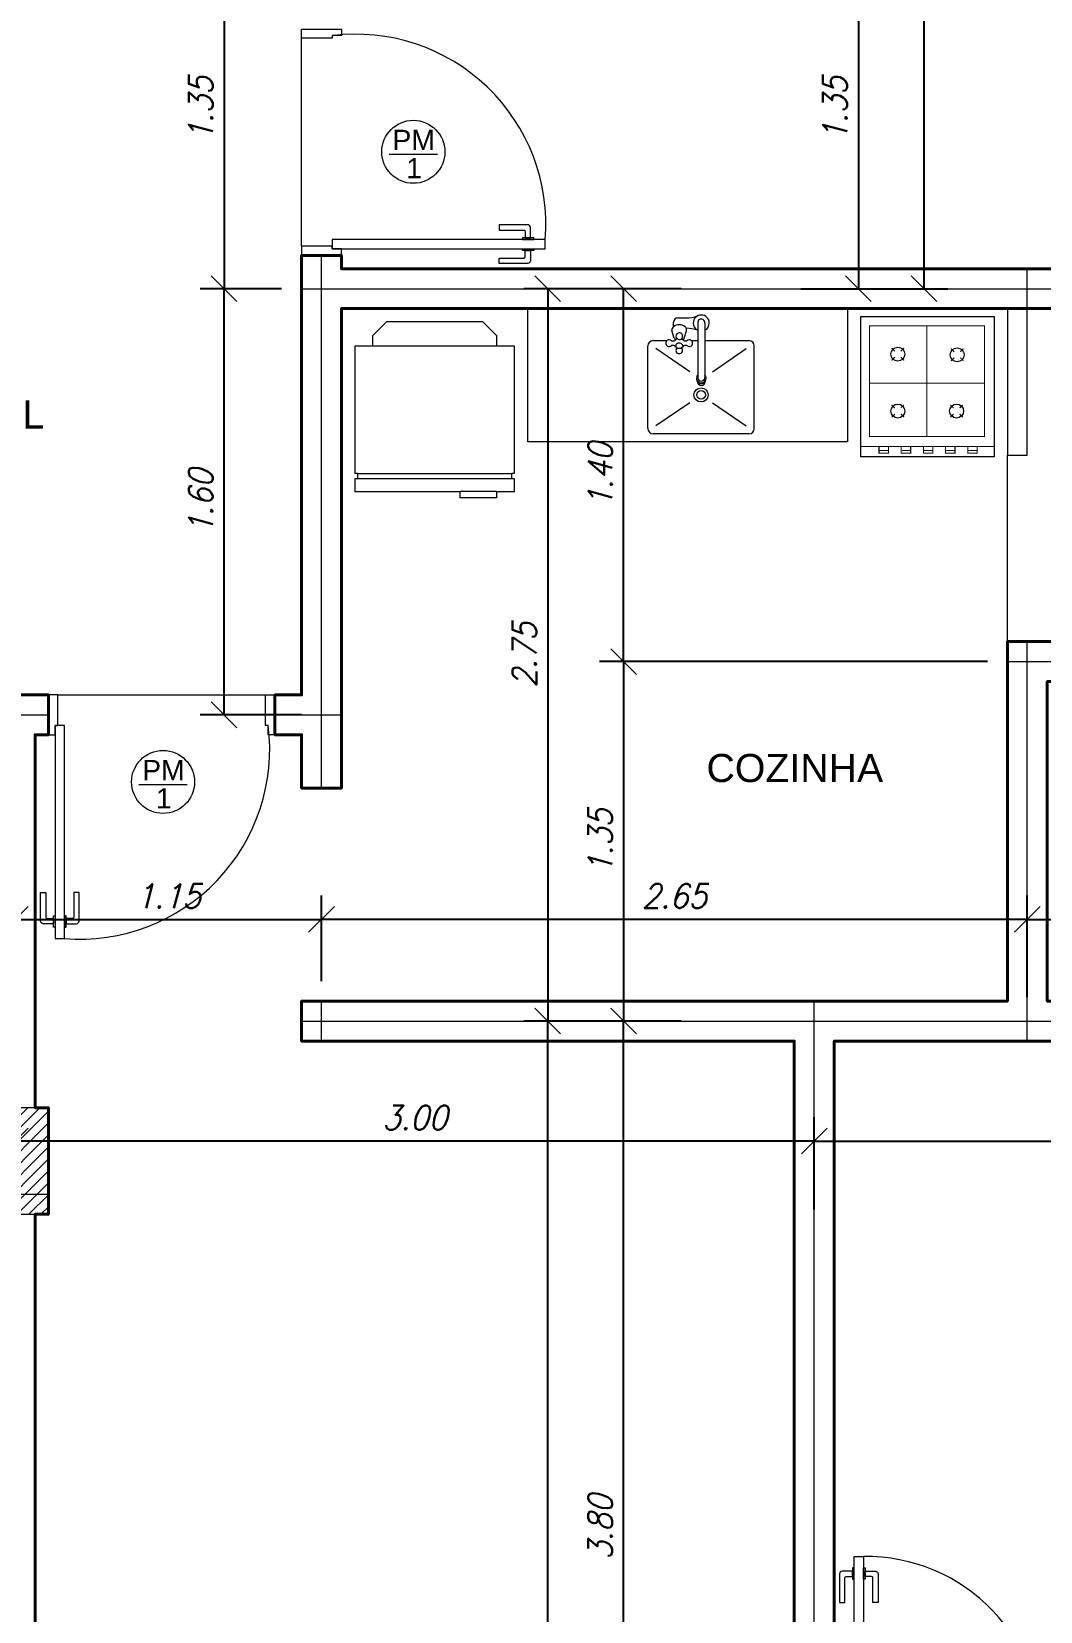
# Model space of a CAD drawing. Header units: millimetres. Extents: x 1865 to 2133, y 1062 to 1142.
# Drawn here: x 1979.19 to 1982.98, y 1075.56 to 1081.49 of the extents above; entities that cross this region are included whole.
import ezdxf

# ---------------------------------------------------------------- set-up
doc = ezdxf.new("R2010")
doc.units = ezdxf.units.MM
doc.header["$PDMODE"] = 35
doc.linetypes.add('CONTINU', pattern=[0])
for name, color, linetype, lineweight in [('COMPLEMENTO', 7, 'Continuous', 9), ('Cota', 7, 'Continuous', 9), ('Eixo', 1, 'Continuous', 9), ('ESQ_INTER', 250, 'Continuous', 9), ('ESQUADRIAS', 250, 'Continuous', 9), ('L_DECA', 7, 'Continuous', 13), ('PILAR', 7, 'Continuous', 5), ('Plarga', 7, 'Continuous', 40), ('texto', 7, 'Continuous', 13)]:
    doc.layers.add(name, color=color, linetype=linetype, lineweight=lineweight)
doc.styles.add('arial', font='arial.ttf')
doc.styles.add('romans15', font='romans.shx', dxfattribs={"width": 0.9, "oblique": 15})
doc.dimstyles.new('COTA_50', dxfattribs={"dimscale": 0.5, "dimtxt": 0.181, "dimasz": 0.193, "dimexe": 0.18, "dimexo": 0.15, "dimgap": 0.085, "dimtad": 1, "dimzin": 4, "dimdsep": 46, "dimtxsty": 'romans15', "dimblk1": 'OBLIQUE', "dimblk2": 'OBLIQUE', "dimsah": 1, "dimcen": 0.09, "dimclrd": 256, "dimclre": 256, "dimclrt": 256, "dimadec": 0, "dimazin": 0, "dimtfac": 1, "dimtmove": 2, "dimatfit": 3, "dimldrblk": 'NONE', "dimfxl": 1, "dimtolj": 1, "dimtzin": 1, "dimarcsym": 0})

# ---------------------------------------------------------------- blocks, each defined once
blk = doc.blocks.new('_OBLIQUE')
at = {"color": 0, "linetype": 'ByBlock'}
blk.add_line((-0.5, -0.5), (0.5, 0.5), dxfattribs=at)
blk = doc.blocks.new('*D226')
at = {"layer": 'Cota', "lineweight": -2, "transparency": 16777216}
for p, q in [((1981.6308, 1077.7793), (1981.3251, 1077.7793)), ((1981.4151, 1073.9793), (1981.4151, 1077.7793)), ((1981.6308, 1073.9793), (1981.3251, 1073.9793))]:
    blk.add_line(p, q, dxfattribs=at)
at = {"layer": 'Defpoints', "color": 0, "transparency": 16777216}
for p in [(1981.4151, 1077.7793), (1981.7058, 1077.7793), (1981.7058, 1073.9793)]:
    blk.add_point(p, dxfattribs=at)
at = {"layer": 'Cota', "lineweight": -2, "transparency": 16777216, "xscale": 0.0965, "yscale": 0.0965, "zscale": 0.0965}
for p, rotation in [((1981.4151, 1077.7793), 90), ((1981.4151, 1073.9793), 270)]:
    blk.add_blockref('_OBLIQUE', p, dxfattribs=dict(at, rotation=rotation))
at = {"layer": 'Cota', "transparency": 16777216, "insert": (1981.3274, 1075.8793), "char_height": 0.0905, "attachment_point": 5, "rotation": 90, "style": 'romans15'}
blk.add_mtext('\\A1;3.80', dxfattribs=at)
blk = doc.blocks.new('_None')
blk = doc.blocks.new('*D227')
at = {"layer": 'Cota', "lineweight": -2, "transparency": 16777216}
for p, q in [((1981.3462, 1077.7793), (1981.0405, 1077.7793)), ((1981.1305, 1072.2793), (1981.1305, 1077.7793)), ((1981.6308, 1072.2793), (1981.0405, 1072.2793))]:
    blk.add_line(p, q, dxfattribs=at)
at = {"layer": 'Defpoints', "color": 0, "transparency": 16777216}
for p in [(1981.1305, 1077.7793), (1981.4212, 1077.7793), (1981.7058, 1072.2793)]:
    blk.add_point(p, dxfattribs=at)
at = {"layer": 'Cota', "lineweight": -2, "transparency": 16777216, "xscale": 0.0965, "yscale": 0.0965, "zscale": 0.0965}
for p, rotation in [((1981.1305, 1077.7793), 90), ((1981.1305, 1072.2793), 270)]:
    blk.add_blockref('_OBLIQUE', p, dxfattribs=dict(at, rotation=rotation))
at = {"layer": 'Cota', "transparency": 16777216, "insert": (1981.0427, 1075.0293), "char_height": 0.0905, "attachment_point": 5, "rotation": 90, "style": 'romans15'}
blk.add_mtext('\\A1;5.50', dxfattribs=at)
blk = doc.blocks.new('*D228')
at = {"layer": 'Cota', "lineweight": -2, "transparency": 16777216}
for p, q in [((1981.6308, 1080.5293), (1981.0405, 1080.5293)), ((1981.1305, 1080.5293), (1981.1305, 1077.7793)), ((1981.3462, 1077.7793), (1981.0405, 1077.7793))]:
    blk.add_line(p, q, dxfattribs=at)
at = {"layer": 'Defpoints', "color": 0, "transparency": 16777216}
for p in [(1981.7058, 1080.5293), (1981.1305, 1077.7793), (1981.4212, 1077.7793)]:
    blk.add_point(p, dxfattribs=at)
at = {"layer": 'Cota', "lineweight": -2, "transparency": 16777216, "xscale": 0.0965, "yscale": 0.0965, "zscale": 0.0965}
for p, rotation in [((1981.1305, 1080.5293), 90), ((1981.1305, 1077.7793), 270)]:
    blk.add_blockref('_OBLIQUE', p, dxfattribs=dict(at, rotation=rotation))
at = {"layer": 'Cota', "transparency": 16777216, "insert": (1981.0427, 1079.1543), "char_height": 0.0905, "attachment_point": 5, "rotation": 90, "style": 'romans15'}
blk.add_mtext('\\A1;2.75', dxfattribs=at)
blk = doc.blocks.new('*D229')
at = {"layer": 'Cota', "lineweight": -2, "transparency": 16777216}
for p, q in [((1982.7808, 1079.1293), (1981.3251, 1079.1293)), ((1981.4151, 1079.1293), (1981.4151, 1077.7793)), ((1981.6308, 1077.7793), (1981.3251, 1077.7793))]:
    blk.add_line(p, q, dxfattribs=at)
at = {"layer": 'Defpoints', "color": 0, "transparency": 16777216}
for p in [(1982.8558, 1079.1293), (1981.4151, 1077.7793), (1981.7058, 1077.7793)]:
    blk.add_point(p, dxfattribs=at)
at = {"layer": 'Cota', "lineweight": -2, "transparency": 16777216, "xscale": 0.0965, "yscale": 0.0965, "zscale": 0.0965}
for p, rotation in [((1981.4151, 1079.1293), 90), ((1981.4151, 1077.7793), 270)]:
    blk.add_blockref('_OBLIQUE', p, dxfattribs=dict(at, rotation=rotation))
at = {"layer": 'Cota', "transparency": 16777216, "insert": (1981.3274, 1078.4543), "char_height": 0.0905, "attachment_point": 5, "rotation": 90, "style": 'romans15'}
blk.add_mtext('\\A1;1.35', dxfattribs=at)
blk = doc.blocks.new('*D231')
at = {"layer": 'Cota', "lineweight": -2, "transparency": 16777216}
for p, q in [((1980.4308, 1081.8793), (1982.3864, 1081.8793)), ((1982.2964, 1081.8793), (1982.2964, 1080.5293)), ((1982.0808, 1080.5293), (1982.3864, 1080.5293))]:
    blk.add_line(p, q, dxfattribs=at)
at = {"layer": 'Defpoints', "color": 0, "transparency": 16777216}
for p in [(1980.3558, 1081.8793), (1982.0058, 1080.5293), (1982.2964, 1080.5293)]:
    blk.add_point(p, dxfattribs=at)
at = {"layer": 'Cota', "lineweight": -2, "transparency": 16777216, "xscale": 0.0965, "yscale": 0.0965, "zscale": 0.0965}
for p, rotation in [((1982.2964, 1081.8793), 90), ((1982.2964, 1080.5293), 270)]:
    blk.add_blockref('_OBLIQUE', p, dxfattribs=dict(at, rotation=rotation))
at = {"layer": 'Cota', "transparency": 16777216, "insert": (1982.2087, 1081.2043), "char_height": 0.0905, "attachment_point": 5, "rotation": 90, "style": 'romans15'}
blk.add_mtext('\\A1;1.35', dxfattribs=at)
blk = doc.blocks.new('*D234')
at = {"layer": 'Cota', "lineweight": -2, "transparency": 16777216}
for p, q in [((1982.3714, 1084.6293), (1982.6326, 1084.6293)), ((1982.5426, 1084.6293), (1982.5426, 1080.5293)), ((1982.3714, 1080.5293), (1982.6326, 1080.5293))]:
    blk.add_line(p, q, dxfattribs=at)
at = {"layer": 'Defpoints', "color": 0, "transparency": 16777216}
for p in [(1982.2964, 1084.6293), (1982.2964, 1080.5293), (1982.5426, 1080.5293)]:
    blk.add_point(p, dxfattribs=at)
at = {"layer": 'Cota', "lineweight": -2, "transparency": 16777216, "xscale": 0.0965, "yscale": 0.0965, "zscale": 0.0965}
for p, rotation in [((1982.5426, 1084.6293), 90), ((1982.5426, 1080.5293), 270)]:
    blk.add_blockref('_OBLIQUE', p, dxfattribs=dict(at, rotation=rotation))
at = {"layer": 'Cota', "transparency": 16777216, "insert": (1982.4548, 1082.5793), "char_height": 0.0905, "attachment_point": 5, "rotation": 90, "style": 'romans15'}
blk.add_mtext('\\A1;4.10', dxfattribs=at)
blk = doc.blocks.new('*D248')
at = {"layer": 'Cota', "lineweight": -2, "transparency": 16777216}
for p, q in [((1980.1308, 1080.5293), (1979.8251, 1080.5293)), ((1979.9151, 1078.9293), (1979.9151, 1080.5293)), ((1980.2058, 1078.9293), (1979.8251, 1078.9293))]:
    blk.add_line(p, q, dxfattribs=at)
at = {"layer": 'Defpoints', "color": 0, "transparency": 16777216}
for p in [(1979.9151, 1080.5293), (1980.2058, 1080.5293), (1980.2808, 1078.9293)]:
    blk.add_point(p, dxfattribs=at)
at = {"layer": 'Cota', "lineweight": -2, "transparency": 16777216, "xscale": 0.0965, "yscale": 0.0965, "zscale": 0.0965}
for p, rotation in [((1979.9151, 1080.5293), 90), ((1979.9151, 1078.9293), 270)]:
    blk.add_blockref('_OBLIQUE', p, dxfattribs=dict(at, rotation=rotation))
at = {"layer": 'Cota', "transparency": 16777216, "insert": (1979.8274, 1079.7293), "char_height": 0.0905, "attachment_point": 5, "rotation": 90, "style": 'romans15'}
blk.add_mtext('\\A1;1.60', dxfattribs=at)
blk = doc.blocks.new('*D249')
at = {"layer": 'Cota', "lineweight": -2, "transparency": 16777216}
for p, q in [((1980.2058, 1081.8793), (1979.8251, 1081.8793)), ((1979.9151, 1081.8793), (1979.9151, 1080.5293)), ((1980.1308, 1080.5293), (1979.8251, 1080.5293))]:
    blk.add_line(p, q, dxfattribs=at)
at = {"layer": 'Defpoints', "color": 0, "transparency": 16777216}
for p in [(1980.2808, 1081.8793), (1979.9151, 1080.5293), (1980.2058, 1080.5293)]:
    blk.add_point(p, dxfattribs=at)
at = {"layer": 'Cota', "lineweight": -2, "transparency": 16777216, "xscale": 0.0965, "yscale": 0.0965, "zscale": 0.0965}
for p, rotation in [((1979.9151, 1081.8793), 90), ((1979.9151, 1080.5293), 270)]:
    blk.add_blockref('_OBLIQUE', p, dxfattribs=dict(at, rotation=rotation))
at = {"layer": 'Cota', "transparency": 16777216, "insert": (1979.8274, 1081.2043), "char_height": 0.0905, "attachment_point": 5, "rotation": 90, "style": 'romans15'}
blk.add_mtext('\\A1;1.35', dxfattribs=at)
blk = doc.blocks.new('*D272')
at = {"layer": 'Cota', "lineweight": -2, "transparency": 16777216}
for p, q in [((1979.1308, 1077.1135), (1979.1308, 1077.4192)), ((1982.1308, 1077.0727), (1982.1308, 1077.4192)), ((1982.1308, 1077.3292), (1979.1308, 1077.3292))]:
    blk.add_line(p, q, dxfattribs=at)
at = {"layer": 'Defpoints', "color": 0, "transparency": 16777216}
for p in [(1979.1308, 1077.3292), (1979.1308, 1077.0385), (1982.1308, 1076.9977)]:
    blk.add_point(p, dxfattribs=at)
at = {"layer": 'Cota', "lineweight": -2, "transparency": 16777216, "xscale": 0.0965, "yscale": 0.0965, "zscale": 0.0965, "rotation": 180}
blk.add_blockref('_OBLIQUE', (1979.1308, 1077.3292), dxfattribs=at)
at = {"layer": 'Cota', "lineweight": -2, "transparency": 16777216, "xscale": 0.0965, "yscale": 0.0965, "zscale": 0.0965}
blk.add_blockref('_OBLIQUE', (1982.1308, 1077.3292), dxfattribs=at)
at = {"layer": 'Cota', "transparency": 16777216, "insert": (1980.6308, 1077.4169), "char_height": 0.0905, "attachment_point": 5, "style": 'romans15'}
blk.add_mtext('\\A1;3.00', dxfattribs=at)
blk = doc.blocks.new('*D273')
at = {"layer": 'Cota', "lineweight": -2, "transparency": 16777216}
for p, q in [((1982.1308, 1077.0727), (1982.1308, 1077.4192)), ((1986.2308, 1077.1135), (1986.2308, 1077.4192)), ((1982.1308, 1077.3292), (1986.2308, 1077.3292))]:
    blk.add_line(p, q, dxfattribs=at)
at = {"layer": 'Defpoints', "color": 0, "transparency": 16777216}
for p in [(1986.2308, 1077.3292), (1986.2308, 1077.0385), (1982.1308, 1076.9977)]:
    blk.add_point(p, dxfattribs=at)
at = {"layer": 'Cota', "lineweight": -2, "transparency": 16777216, "xscale": 0.0965, "yscale": 0.0965, "zscale": 0.0965, "rotation": 180}
blk.add_blockref('_OBLIQUE', (1982.1308, 1077.3292), dxfattribs=at)
at = {"layer": 'Cota', "lineweight": -2, "transparency": 16777216, "xscale": 0.0965, "yscale": 0.0965, "zscale": 0.0965}
blk.add_blockref('_OBLIQUE', (1986.2308, 1077.3292), dxfattribs=at)
at = {"layer": 'Cota', "transparency": 16777216, "insert": (1984.1808, 1077.4169), "char_height": 0.0905, "attachment_point": 5, "style": 'romans15'}
blk.add_mtext('\\A1;4.10', dxfattribs=at)
blk = doc.blocks.new('*D274')
at = {"layer": 'Cota', "lineweight": -2, "transparency": 16777216}
for p, q in [((1982.9308, 1077.8693), (1982.9308, 1078.2515)), ((1985.4308, 1077.7943), (1985.4308, 1078.2515)), ((1982.9308, 1078.1615), (1985.4308, 1078.1615))]:
    blk.add_line(p, q, dxfattribs=at)
at = {"layer": 'Defpoints', "color": 0, "transparency": 16777216}
for p in [(1985.4308, 1078.1615), (1982.9308, 1077.7943), (1985.4308, 1077.7193)]:
    blk.add_point(p, dxfattribs=at)
at = {"layer": 'Cota', "lineweight": -2, "transparency": 16777216, "xscale": 0.0965, "yscale": 0.0965, "zscale": 0.0965, "rotation": 180}
blk.add_blockref('_OBLIQUE', (1982.9308, 1078.1615), dxfattribs=at)
at = {"layer": 'Cota', "lineweight": -2, "transparency": 16777216, "xscale": 0.0965, "yscale": 0.0965, "zscale": 0.0965}
blk.add_blockref('_OBLIQUE', (1985.4308, 1078.1615), dxfattribs=at)
at = {"layer": 'Cota', "transparency": 16777216, "insert": (1984.1808, 1078.2493), "char_height": 0.0905, "attachment_point": 5, "style": 'romans15'}
blk.add_mtext('\\A1;2.50', dxfattribs=at)
blk = doc.blocks.new('*D275')
at = {"layer": 'Cota', "lineweight": -2, "transparency": 16777216}
for p, q in [((1980.2808, 1077.9293), (1980.2808, 1078.2515)), ((1982.9308, 1077.8693), (1982.9308, 1078.2515)), ((1982.9308, 1078.1615), (1980.2808, 1078.1615))]:
    blk.add_line(p, q, dxfattribs=at)
at = {"layer": 'Defpoints', "color": 0, "transparency": 16777216}
for p in [(1980.2808, 1078.1615), (1980.2808, 1077.8543), (1982.9308, 1077.7943)]:
    blk.add_point(p, dxfattribs=at)
at = {"layer": 'Cota', "lineweight": -2, "transparency": 16777216, "xscale": 0.0965, "yscale": 0.0965, "zscale": 0.0965, "rotation": 180}
blk.add_blockref('_OBLIQUE', (1980.2808, 1078.1615), dxfattribs=at)
at = {"layer": 'Cota', "lineweight": -2, "transparency": 16777216, "xscale": 0.0965, "yscale": 0.0965, "zscale": 0.0965}
blk.add_blockref('_OBLIQUE', (1982.9308, 1078.1615), dxfattribs=at)
at = {"layer": 'Cota', "transparency": 16777216, "insert": (1981.6058, 1078.2493), "char_height": 0.0905, "attachment_point": 5, "style": 'romans15'}
blk.add_mtext('\\A1;2.65', dxfattribs=at)
blk = doc.blocks.new('*D314')
at = {"layer": 'Cota', "lineweight": -2, "transparency": 16777216}
for p, q in [((1979.1308, 1077.8693), (1979.1308, 1078.2515)), ((1980.2808, 1077.9293), (1980.2808, 1078.2515)), ((1979.1308, 1078.1615), (1980.2808, 1078.1615))]:
    blk.add_line(p, q, dxfattribs=at)
at = {"layer": 'Defpoints', "color": 0, "transparency": 16777216}
for p in [(1980.2808, 1078.1615), (1980.2808, 1077.8543), (1979.1308, 1077.7943)]:
    blk.add_point(p, dxfattribs=at)
at = {"layer": 'Cota', "lineweight": -2, "transparency": 16777216, "xscale": 0.0965, "yscale": 0.0965, "zscale": 0.0965, "rotation": 180}
blk.add_blockref('_OBLIQUE', (1979.1308, 1078.1615), dxfattribs=at)
at = {"layer": 'Cota', "lineweight": -2, "transparency": 16777216, "xscale": 0.0965, "yscale": 0.0965, "zscale": 0.0965}
blk.add_blockref('_OBLIQUE', (1980.2808, 1078.1615), dxfattribs=at)
at = {"layer": 'Cota', "transparency": 16777216, "insert": (1979.7058, 1078.2493), "char_height": 0.0905, "attachment_point": 5, "style": 'romans15'}
blk.add_mtext('\\A1;1.15', dxfattribs=at)
blk = doc.blocks.new('*D315')
at = {"layer": 'Cota', "lineweight": -2, "transparency": 16777216}
for p, q in [((1981.6308, 1080.5293), (1981.3251, 1080.5293)), ((1981.4151, 1079.1293), (1981.4151, 1080.5293)), ((1982.7808, 1079.1293), (1981.3251, 1079.1293))]:
    blk.add_line(p, q, dxfattribs=at)
at = {"layer": 'Defpoints', "color": 0, "transparency": 16777216}
for p in [(1981.4151, 1080.5293), (1981.7058, 1080.5293), (1982.8558, 1079.1293)]:
    blk.add_point(p, dxfattribs=at)
at = {"layer": 'Cota', "lineweight": -2, "transparency": 16777216, "xscale": 0.0965, "yscale": 0.0965, "zscale": 0.0965}
for p, rotation in [((1981.4151, 1080.5293), 90), ((1981.4151, 1079.1293), 270)]:
    blk.add_blockref('_OBLIQUE', p, dxfattribs=dict(at, rotation=rotation))
at = {"layer": 'Cota', "transparency": 16777216, "insert": (1981.3274, 1079.8293), "char_height": 0.0905, "attachment_point": 5, "rotation": 90, "style": 'romans15'}
blk.add_mtext('\\A1;1.40', dxfattribs=at)

msp = doc.modelspace()

# ---------------------------------------------------------------- hatches: boundary and pattern name
at = {"layer": 'PILAR'}
h = msp.add_hatch(dxfattribs=at)
h.set_pattern_fill('ANSI31,_O', color=256, scale=0.01, angle=-90)
h.set_pattern_definition([(225, (2931.469956, 2941.017247), (-0.0224506403, 0.0224506403), [])])
h.paths.add_polyline_path([(1979.0558, 1077.0543), (1979.2558, 1077.0543), (1979.2558, 1077.4543), (1979.0558, 1077.4543)])

# ---------------------------------------------------------------- linework, layer by layer
at = {"lineweight": 5}
for points in [[(1980.2058, 1080.6893), (1980.2058, 1081.4693)], [(1982.8558, 1079.2043), (1982.8558, 1079.9043)], [(1979.2908, 1079.0043), (1980.0708, 1079.0043)]]:
    msp.add_lwpolyline(points, dxfattribs=at)
at = {"layer": 'COMPLEMENTO', "lineweight": 5}
for p, q in [((1980.5246, 1080.4043), (1980.474, 1080.3537)), ((1980.474, 1080.3133), (1980.474, 1080.3537)), ((1980.9375, 1080.3537), (1980.887, 1080.4043)), ((1980.9375, 1080.3537), (1980.9375, 1080.3133)), ((1980.4058, 1080.3133), (1980.4058, 1079.8355)), ((1981.0058, 1080.3133), (1980.9375, 1080.3133)), ((1981.0058, 1079.8355), (1981.0058, 1080.3133)), ((1980.4058, 1079.8153), (1980.4058, 1079.7673)), ((1980.4159, 1079.8355), (1980.9957, 1079.8355)), ((1980.4159, 1079.8355), (1980.4159, 1079.8153)), ((1980.9957, 1079.8153), (1980.4159, 1079.8153)), ((1980.9957, 1079.8153), (1980.9957, 1079.8355)), ((1981.0058, 1079.7673), (1981.0058, 1079.8153)), ((1980.4058, 1079.7673), (1980.801, 1079.7673)), ((1980.9375, 1079.7673), (1980.801, 1079.7673)), ((1980.9375, 1079.7673), (1981.0058, 1079.7673))]:
    msp.add_line(p, q, dxfattribs=at)
at = {"layer": 'COMPLEMENTO'}
for points in [[(1981.0558, 1080.4543), (1982.2558, 1080.4543), (1982.2558, 1079.9543), (1981.0558, 1079.9543)], [(1982.8058, 1080.4243), (1982.8058, 1079.8976), (1982.3058, 1079.8976), (1982.3058, 1080.4243)]]:
    msp.add_lwpolyline(points, close=True, dxfattribs=at)
at = {"layer": 'COMPLEMENTO', "linetype": 'Continuous', "lineweight": 5}
msp.add_lwpolyline([(1980.887, 1080.4043), (1980.5246, 1080.4043)], dxfattribs=at)
at = {"layer": 'COMPLEMENTO'}
for points, const_width in [([(1982.3379, 1079.9727), (1982.3379, 1080.3902), (1982.7699, 1080.3902), (1982.7699, 1079.9745), (1982.3379, 1079.9745)], 0.00375), ([(1982.5539, 1079.9745), (1982.5539, 1080.3879)], 0.00375), ([(1982.3379, 1080.1744), (1982.7699, 1080.1744)], 0.00375), ([(1982.8058, 1079.9369), (1982.3058, 1079.9369)], 0.00417)]:
    msp.add_lwpolyline(points, dxfattribs=dict(at, const_width=const_width))
at = {"layer": 'COMPLEMENTO', "lineweight": 5}
for points in [[(1980.474, 1080.3133), (1980.4058, 1080.3133)], [(1980.9375, 1080.3133), (1980.474, 1080.3133)], [(1980.4159, 1079.8355), (1980.4058, 1079.8355)], [(1980.4159, 1079.8153), (1980.4058, 1079.8153)], [(1981.0058, 1079.8355), (1980.9957, 1079.8355)], [(1981.0058, 1079.8153), (1980.9957, 1079.8153)]]:
    msp.add_lwpolyline(points, dxfattribs=at)
at = {"layer": 'COMPLEMENTO', "color": 1, "const_width": 0.00417}
for points in [[(1982.4334, 1080.2945), (1982.4213, 1080.3066)], [(1982.4558, 1080.2948), (1982.4679, 1080.3069)], [(1982.6562, 1080.2922), (1982.6441, 1080.3044)], [(1982.6786, 1080.2925), (1982.6907, 1080.3046)], [(1982.4337, 1080.2721), (1982.4216, 1080.26)], [(1982.4561, 1080.2724), (1982.4682, 1080.2603)], [(1982.6565, 1080.2698), (1982.6444, 1080.2577)], [(1982.6789, 1080.2701), (1982.691, 1080.258)], [(1982.4334, 1080.081), (1982.4213, 1080.0931)], [(1982.4337, 1080.0586), (1982.4216, 1080.0465)], [(1982.4558, 1080.0813), (1982.4679, 1080.0934)], [(1982.4561, 1080.0589), (1982.4682, 1080.0468)], [(1982.654, 1080.081), (1982.6419, 1080.0931)], [(1982.6542, 1080.0586), (1982.6421, 1080.0465)], [(1982.6764, 1080.0813), (1982.6885, 1080.0934)], [(1982.6767, 1080.0589), (1982.6888, 1080.0468)], [(1982.374, 1079.9369), (1982.374, 1079.9117), (1982.4094, 1079.9117), (1982.4094, 1079.9369)], [(1982.4574, 1079.9369), (1982.4574, 1079.9117), (1982.4927, 1079.9117), (1982.4927, 1079.9369)], [(1982.5407, 1079.9369), (1982.5407, 1079.9117), (1982.5761, 1079.9117), (1982.5761, 1079.9369)], [(1982.624, 1079.9369), (1982.624, 1079.9117), (1982.6594, 1079.9117), (1982.6594, 1079.9369)], [(1982.7074, 1079.9369), (1982.7074, 1079.9117), (1982.7427, 1079.9117), (1982.7427, 1079.9369)], [(1982.3766, 1079.9218), (1982.4094, 1079.9218)], [(1982.4599, 1079.9218), (1982.4927, 1079.9218)], [(1982.5432, 1079.9218), (1982.5761, 1079.9218)], [(1982.6266, 1079.9218), (1982.6594, 1079.9218)], [(1982.7099, 1079.9218), (1982.7427, 1079.9218)]]:
    msp.add_lwpolyline(points, dxfattribs=at)
at = {"layer": 'COMPLEMENTO', "color": 1, "lineweight": 5}
msp.add_lwpolyline([(1980.9375, 1079.7673), (1980.9375, 1079.7445), (1980.801, 1079.7445), (1980.801, 1079.7673)], dxfattribs=at)
at = {"layer": 'COMPLEMENTO'}
for centre in [(1982.4448, 1080.2835), (1982.6676, 1080.2812), (1982.4448, 1080.0699), (1982.6653, 1080.0699)]:
    msp.add_circle(centre, 0.0261, dxfattribs=at)
at = {"layer": 'Cota', "color": 0}
for points in [[(1980.5349, 1081.034), (1980.7162, 1081.034)], [(1979.5952, 1078.668), (1979.7765, 1078.668)]]:
    msp.add_lwpolyline(points, dxfattribs=at)
for centre in [(1980.6256, 1081.0432), (1979.6859, 1078.6773)]:
    msp.add_circle(centre, 0.1183, dxfattribs=at)
at = {"layer": 'Eixo'}
for points in [[(1980.2808, 1078.6543), (1980.2808, 1080.6543)], [(1982.9308, 1080.4543), (1982.9308, 1080.6043)], [(1980.2058, 1080.5293), (1986.3058, 1080.5293)], [(1982.9308, 1077.7043), (1982.9308, 1079.2043)], [(1982.8558, 1079.1293), (1985.5058, 1079.1293)], [(1979.0558, 1078.9293), (1979.2558, 1078.9293)], [(1980.1058, 1078.9293), (1980.3558, 1078.9293)], [(1980.2808, 1077.7043), (1980.2808, 1077.8543)], [(1982.1308, 1074.9543), (1982.1308, 1077.8543)], [(1980.2058, 1077.7793), (1983.0558, 1077.7793)], [(1979.0058, 1077.1293), (1979.2558, 1077.1293)]]:
    msp.add_lwpolyline(points, dxfattribs=at)
at = {"layer": 'ESQ_INTER'}
msp.add_lwpolyline([(1982.8558, 1080.4543), (1982.8558, 1079.9043), (1982.9308, 1079.9043), (1982.9308, 1080.4543)], dxfattribs=at)
at = {"layer": 'ESQUADRIAS'}
for points in [[(1980.2058, 1081.5043), (1980.3558, 1081.5043), (1980.3558, 1081.4793), (1980.3208, 1081.4793), (1980.3208, 1081.4693), (1980.2058, 1081.4693)], [(1980.3206, 1080.7143), (1980.3206, 1080.6793), (1981.1206, 1080.6793), (1981.1206, 1080.7143)], [(1981.0351, 1080.7206), (1981.0351, 1080.7143), (1981.0777, 1080.7143), (1981.0777, 1080.7206)], [(1980.2058, 1080.6543), (1980.3558, 1080.6543), (1980.3558, 1080.6793), (1980.3208, 1080.6793), (1980.3208, 1080.6893), (1980.2058, 1080.6893)], [(1981.0351, 1080.6729), (1981.0351, 1080.6793), (1981.0777, 1080.6793), (1981.0777, 1080.6729)], [(1979.2558, 1079.0043), (1979.2558, 1078.8543), (1979.2808, 1078.8543), (1979.2808, 1078.8893), (1979.2908, 1078.8893), (1979.2908, 1079.0043)], [(1980.1058, 1079.0043), (1980.1058, 1078.8543), (1980.0808, 1078.8543), (1980.0808, 1078.8893), (1980.0708, 1078.8893), (1980.0708, 1079.0043)], [(1979.3158, 1078.8895), (1979.2808, 1078.8895), (1979.2808, 1078.0895), (1979.3158, 1078.0895)], [(1979.2744, 1078.175), (1979.2808, 1078.175), (1979.2808, 1078.1323), (1979.2744, 1078.1323)], [(1979.3221, 1078.175), (1979.3158, 1078.175), (1979.3158, 1078.1323), (1979.3221, 1078.1323)], [(1982.2744, 1075.6837), (1982.2808, 1075.6837), (1982.2808, 1075.7264), (1982.2744, 1075.7264)], [(1982.3158, 1075.0693), (1982.2808, 1075.0693), (1982.2808, 1075.7693), (1982.3158, 1075.7693)], [(1982.3221, 1075.6837), (1982.3158, 1075.6837), (1982.3158, 1075.7264), (1982.3221, 1075.7264)]]:
    msp.add_lwpolyline(points, close=True, dxfattribs=at)
for points in [[(1981.0651, 1080.7206), (1981.0651, 1080.7592, 0.414214), (1981.0551, 1080.7692), (1980.9481, 1080.7692), (1980.9481, 1080.7492), (1981.0401, 1080.7492, -0.414214), (1981.0451, 1080.7442), (1981.0451, 1080.7206)], [(1981.0651, 1080.6729), (1981.0651, 1080.6343, -0.414214), (1981.0551, 1080.6243), (1980.9481, 1080.6243), (1980.9481, 1080.6443), (1981.0401, 1080.6443, 0.414214), (1981.0451, 1080.6493), (1981.0451, 1080.6729)], [(1979.2744, 1078.1449), (1979.2358, 1078.1449, -0.414214), (1979.2258, 1078.1549), (1979.2258, 1078.2619), (1979.2458, 1078.2619), (1979.2458, 1078.1699, 0.414214), (1979.2508, 1078.1649), (1979.2744, 1078.1649)], [(1979.3221, 1078.1449), (1979.3608, 1078.1449, 0.414214), (1979.3708, 1078.1549), (1979.3708, 1078.2619), (1979.3508, 1078.2619), (1979.3508, 1078.1699, -0.414214), (1979.3458, 1078.1649), (1979.3221, 1078.1649)], [(1982.2744, 1075.7138), (1982.2358, 1075.7138, 0.414214), (1982.2258, 1075.7038), (1982.2258, 1075.5968), (1982.2458, 1075.5968), (1982.2458, 1075.6888, -0.414214), (1982.2508, 1075.6938), (1982.2744, 1075.6938)], [(1982.3221, 1075.7138), (1982.3608, 1075.7138, -0.414214), (1982.3708, 1075.7038), (1982.3708, 1075.5968), (1982.3508, 1075.5968), (1982.3508, 1075.6888, 0.414214), (1982.3458, 1075.6938), (1982.3221, 1075.6938)]]:
    msp.add_lwpolyline(points, format="xyb", close=True, dxfattribs=at)
for centre, radius, start, end in [((1980.4101, 1080.772), 0.7128, 355.35201, 97.19603), ((1979.3735, 1078.8), 0.7128, 265.35201, 7.19603), ((1982.3257, 1075.1128), 0.6565, 356.19336, 90.86904)]:
    msp.add_arc(centre, radius, start, end, dxfattribs=at)
at = {"layer": 'L_DECA', "linetype": 'CONTINU', "lineweight": 5}
for p, q in [((1981.619, 1080.4194), (1981.649, 1080.4194)), ((1981.602, 1080.3861), (1981.602, 1080.4024)), ((1981.6932, 1080.4002), (1981.6933, 1080.1943)), ((1981.7199, 1080.4001), (1981.7199, 1080.1954)), ((1981.6077, 1080.3146), (1981.6121, 1080.3104)), ((1981.6108, 1080.3378), (1981.6148, 1080.3426)), ((1981.6371, 1080.3378), (1981.6339, 1080.3431)), ((1981.6402, 1080.3146), (1981.6357, 1080.3102)), ((1981.7199, 1080.1953), (1981.7199, 1080.1957)), ((1981.7199, 1080.195), (1981.7199, 1080.1953)), ((1981.7199, 1080.1946), (1981.7199, 1080.195))]:
    msp.add_line(p, q, dxfattribs=at)
at = {"layer": 'L_DECA', "color": 1, "lineweight": 5}
for p, q in [((1981.6051, 1080.3435), (1981.5967, 1080.3723)), ((1981.6428, 1080.3435), (1981.6509, 1080.3705))]:
    msp.add_line(p, q, dxfattribs=at)
at = {"layer": 'L_DECA', "color": 0, "lineweight": 5}
for p, q in [((1981.5058, 1080.0043), (1981.5058, 1080.3143)), ((1981.5275, 1080.3343), (1981.5779, 1080.3343)), ((1981.6631, 1080.2172), (1981.5358, 1080.3043)), ((1981.67, 1080.3343), (1981.6934, 1080.3343)), ((1981.72, 1080.3343), (1981.8875, 1080.3343)), ((1981.7485, 1080.2172), (1981.8758, 1080.3043)), ((1981.9058, 1080.0043), (1981.9058, 1080.3143)), ((1981.6631, 1080.1013), (1981.5358, 1080.0143)), ((1981.7485, 1080.1013), (1981.8758, 1080.0143)), ((1981.8858, 1079.9843), (1981.5258, 1079.9843))]:
    msp.add_line(p, q, dxfattribs=at)
for radius in [0.0266, 0.0163]:
    msp.add_circle((1981.7058, 1080.1305), radius, dxfattribs=at)
at = {"layer": 'L_DECA', "linetype": 'CONTINU', "lineweight": 5}
for centre, radius, start, end in [((1981.619, 1080.4024), 0.017, 90, 180), ((1981.655, 1080.5133), 0.0941, 266.33375, 294.01344), ((1981.7067, 1080.402), 0.0134, 352.3879, 188.09958), ((1981.6242, 1080.351), 0.0126, 90, 270), ((1981.6242, 1080.351), 0.0126, 269.88394, 90.07586), ((1981.6313, 1080.158), 0.2238, 73.90649, 85.22899), ((1981.7066, 1080.4002), 0.0302, 180, 243.943), ((1981.7066, 1080.4002), 0.0302, 296.30243, 0), ((1981.586, 1080.3248), 0.0124, 87.18893, 270.60968), ((1981.5859, 1080.3282), 0.0158, 270.88636, 306.00111), ((1981.5843, 1080.3172), 0.0201, 56.48901, 83.48489), ((1981.6005, 1080.3004), 0.0159, 62.89948, 109.55558), ((1981.6005, 1080.3519), 0.0186, 254.30529, 286.25604), ((1981.6015, 1080.3453), 0.012, 290.40189, 321.26987), ((1981.6242, 1080.298), 0.0126, 130.77172, 270), ((1981.6242, 1080.298), 0.0126, 269.88394, 50.15489), ((1981.6464, 1080.3453), 0.012, 218.73013, 249.59811), ((1981.6474, 1080.3004), 0.0159, 70.44442, 117.10052), ((1981.6474, 1080.3519), 0.0186, 253.74396, 285.69471), ((1981.6636, 1080.3172), 0.0201, 96.51511, 123.51099), ((1981.662, 1080.3282), 0.0158, 233.99889, 269.11364), ((1981.6619, 1080.3248), 0.0124, 269.39032, 92.81107), ((1981.7067, 1080.1936), 0.018, 139.62696, 42.97846), ((1981.7067, 1080.1909), 0.018, 175.56233, 4.43767), ((1981.7067, 1080.1814), 0.015, 181.32385, 358.0576), ((1981.7066, 1080.1954), 0.0133, 184.74753, 355.89322)]:
    msp.add_arc(centre, radius, start, end, dxfattribs=at)
at = {"layer": 'L_DECA', "linetype": 'CONTINU'}
msp.add_arc((1981.7066, 1080.4002), 0.0302, 0.00027, 179.99973, dxfattribs=at)
at = {"layer": 'L_DECA', "color": 1, "lineweight": 5}
for centre, radius, start, end in [((1981.6121, 1080.3744), 0.0155, 130.64537, 187.41967), ((1981.6241, 1080.3588), 0.0351, 51.56274, 128.89312), ((1981.6361, 1080.3745), 0.0153, 344.98871, 50.33015), ((1981.6236, 1080.3521), 0.0205, 204.70306, 228.11902), ((1981.6181, 1080.315), 0.0076, 148.92607, 225.5295), ((1981.624, 1080.3086), 0.0161, 39.92217, 140.07783), ((1981.624, 1080.3235), 0.0179, 231.24601, 308.75399), ((1981.6298, 1080.315), 0.0076, 314.4705, 31.07393), ((1981.6243, 1080.3521), 0.0205, 311.88098, 335.29694)]:
    msp.add_arc(centre, radius, start, end, dxfattribs=at)
at = {"layer": 'L_DECA', "color": 0, "lineweight": 5}
for centre, start, end in [((1981.5258, 1080.3143), 90, 180), ((1981.8858, 1080.3143), 0, 90), ((1981.5258, 1080.0043), 180, 270), ((1981.8858, 1080.0043), 270, 0)]:
    msp.add_arc(centre, 0.02, start, end, dxfattribs=at)
at = {"layer": 'PILAR'}
msp.add_lwpolyline([(1979.0558, 1077.4543), (1979.0558, 1077.0543), (1979.2558, 1077.0543), (1979.2558, 1077.4543)], close=True, dxfattribs=at)
at = {"layer": 'Plarga'}
for points in [[(1984.9308, 1080.6043), (1986.3058, 1080.6043), (1986.3058, 1080.4543), (1980.3558, 1080.4543), (1980.3558, 1078.6543), (1980.2058, 1078.6543), (1980.2058, 1078.8543), (1980.1058, 1078.8543), (1980.1058, 1079.0043), (1980.2058, 1079.0043), (1980.2058, 1080.6543), (1980.3558, 1080.6543), (1980.3558, 1080.6043), (1984.5308, 1080.6043), (1984.5308, 1080.6543), (1984.9308, 1080.6543)], [(1985.5058, 1078.7043), (1985.3558, 1078.7043), (1985.3558, 1079.0543), (1983.0058, 1079.0543), (1983.0058, 1077.8543), (1983.0558, 1077.8543), (1983.0558, 1077.7043), (1982.2058, 1077.7043), (1982.2058, 1075.1043), (1982.2558, 1075.1043), (1982.2558, 1074.9543), (1982.0558, 1074.9543), (1982.0558, 1077.7043), (1980.2058, 1077.7043), (1980.2058, 1077.8543), (1982.8558, 1077.8543), (1982.8558, 1079.2043), (1985.5058, 1079.2043)]]:
    msp.add_lwpolyline(points, close=True, dxfattribs=at)
msp.add_lwpolyline([(1979.2058, 1072.6043), (1979.2058, 1077.0543), (1979.2558, 1077.0543), (1979.2558, 1077.4543), (1979.2058, 1077.4543), (1979.2058, 1078.8543), (1979.2558, 1078.8543), (1979.2558, 1079.0043), (1979.0558, 1079.0043), (1979.0558, 1077.2043), (1979.0058, 1077.2043), (1979.0058, 1077.0543), (1979.0558, 1077.0543), (1979.0558, 1074.063, -0.738294)], format="xyb", dxfattribs=at)

# ---------------------------------------------------------------- texts
at = {"layer": 'texto', "color": 0, "style": 'arial'}
for s, height, p in [('PM', 0.07601, (1980.5474, 1081.0499)), ('1', 0.076, (1980.5989, 1080.9436)), ('PM', 0.07601, (1979.6077, 1078.6839)), ('1', 0.076, (1979.6592, 1078.5777))]:
    msp.add_text(s, height=height, dxfattribs=at).set_placement(p)
at = {"layer": 'texto', "style": 'arial'}
for s, p in [('HALL', (1978.8708, 1080.0043)), ('COZINHA', (1981.7262, 1078.6769))]:
    msp.add_text(s, height=0.10557, dxfattribs=at).set_placement(p)

# ---------------------------------------------------------------- dimensions: what is measured, and where the dimension line sits
at = {"layer": 'Cota'}
for base, p1, p2, angle, picture, middle in [((1982.5426, 1080.5293), (1982.2964, 1084.6293), (1982.2964, 1080.5293), 90, '*D234', (1982.4548, 1082.5793)), ((1979.9151, 1080.5293), (1980.2808, 1081.8793), (1980.2058, 1080.5293), 90, '*D249', (1979.8274, 1081.2043)), ((1982.2964, 1080.5293), (1980.3558, 1081.8793), (1982.0058, 1080.5293), 90, '*D231', (1982.2087, 1081.2043)), ((1979.9151, 1080.5293), (1980.2808, 1078.9293), (1980.2058, 1080.5293), 270, '*D248', (1979.8274, 1079.7293)), ((1981.1305, 1077.7793), (1981.7058, 1080.5293), (1981.4212, 1077.7793), 90, '*D228', (1981.0427, 1079.1543)), ((1981.4151, 1080.5293), (1982.8558, 1079.1293), (1981.7058, 1080.5293), 270, '*D315', (1981.3274, 1079.8293)), ((1981.4151, 1077.7793), (1982.8558, 1079.1293), (1981.7058, 1077.7793), 90, '*D229', (1981.3274, 1078.4543)), ((1980.2808, 1078.1615), (1979.1308, 1077.7943), (1980.2808, 1077.8543), 180, '*D314', (1979.7058, 1078.2493)), ((1985.4308, 1078.1615), (1982.9308, 1077.7943), (1985.4308, 1077.7193), 180, '*D274', (1984.1808, 1078.2493)), ((1981.1305, 1077.7793), (1981.7058, 1072.2793), (1981.4212, 1077.7793), 270, '*D227', (1981.0427, 1075.0293)), ((1981.4151, 1077.7793), (1981.7058, 1073.9793), (1981.7058, 1077.7793), 270, '*D226', (1981.3274, 1075.8793)), ((1986.2308, 1077.3292), (1982.1308, 1076.9977), (1986.2308, 1077.0385), 180, '*D273', (1984.1808, 1077.4169))]:
    dim = msp.add_linear_dim(base=base, p1=p1, p2=p2, angle=angle, dimstyle='COTA_50', dxfattribs=at)
    dim.commit()
    dim.dimension.update_dxf_attribs({"geometry": picture, "text_midpoint": middle})
for base, p1, p2, picture, middle in [((1980.2808, 1078.1615), (1982.9308, 1077.7943), (1980.2808, 1077.8543), '*D275', (1981.6058, 1078.2493)), ((1979.1308, 1077.3292), (1982.1308, 1076.9977), (1979.1308, 1077.0385), '*D272', (1980.6308, 1077.4169))]:
    dim = msp.add_linear_dim(base=base, p1=p1, p2=p2, dimstyle='COTA_50', dxfattribs=at)
    dim.commit()
    dim.dimension.update_dxf_attribs({"geometry": picture, "text_midpoint": middle})

doc.saveas('drawing.dxf')
